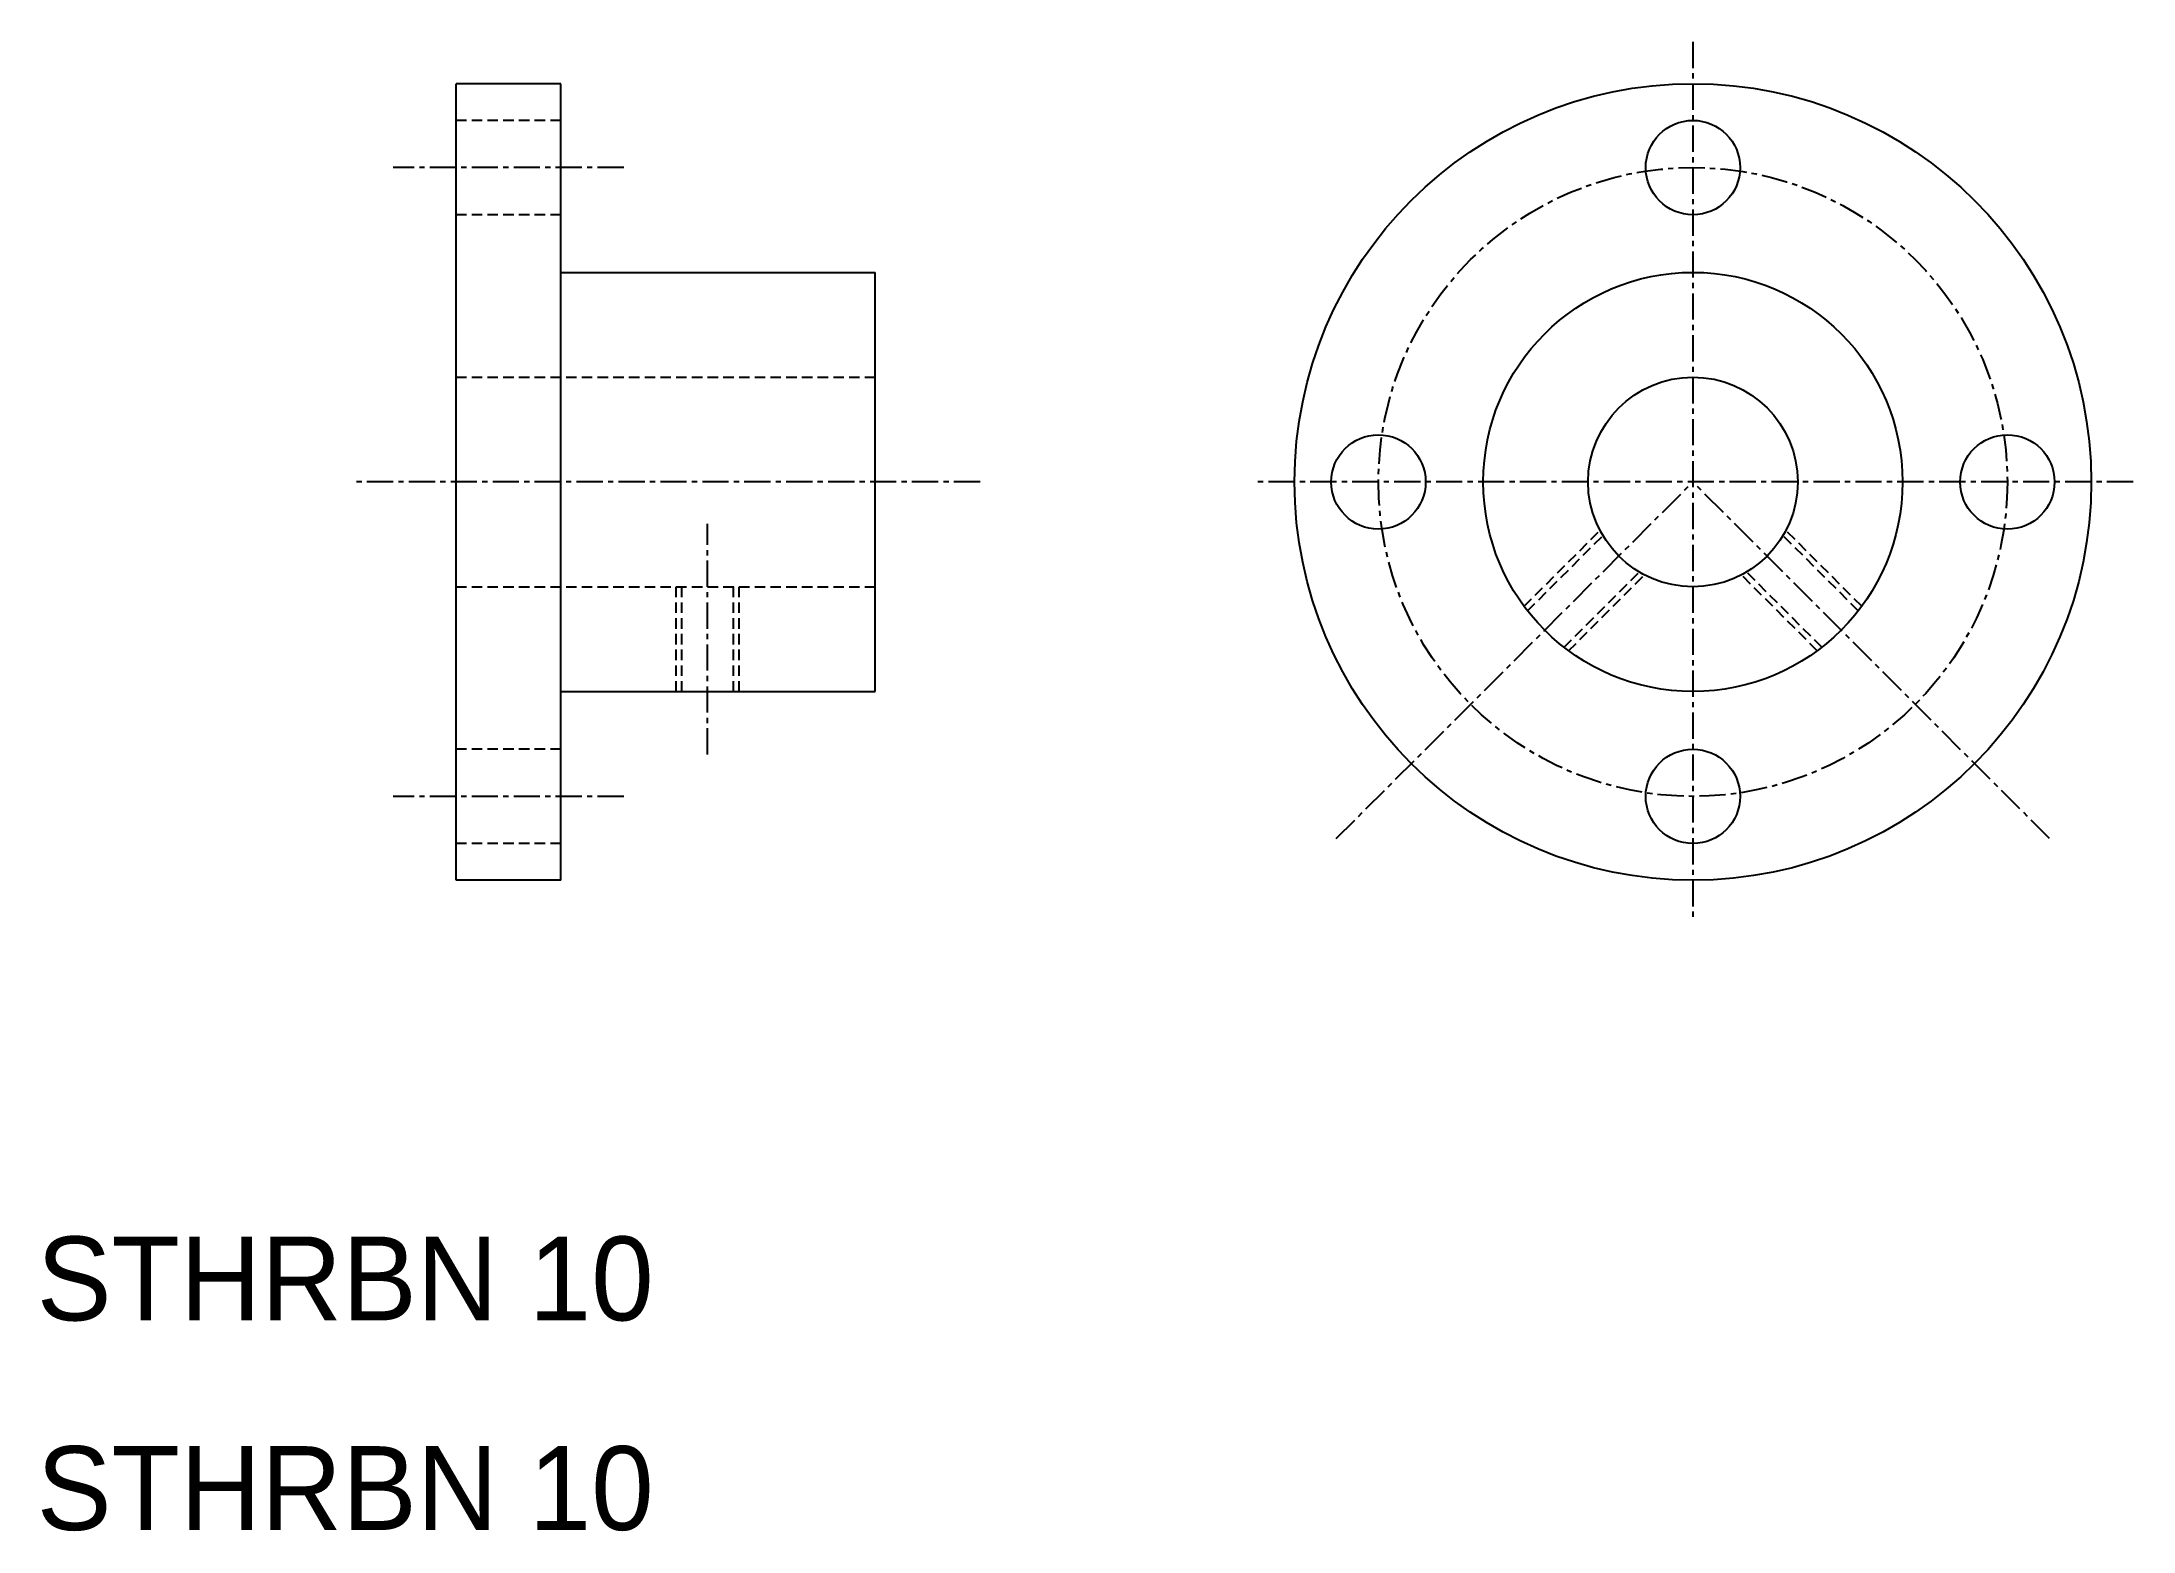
# Model space of a CAD drawing. Extents: x 10.2 to 110, y 9.9 to 81.
import ezdxf

# ---------------------------------------------------------------- set-up
doc = ezdxf.new("R2010")
doc.units = 0
doc.linetypes.add('CENTER', pattern=[2, 1.25, -0.25, 0.25, -0.25])
doc.linetypes.add('DASHED', pattern=[0.75, 0.5, -0.25])
doc.layers.get('0').update_dxf_attribs({"linetype": 'CONTINUOUS'})
doc.layers.add('CENTER', color=1, linetype='CENTER')

msp = doc.modelspace()

# ---------------------------------------------------------------- linework, layer by layer
for p, q in [((30, 41), (30, 79)), ((35, 79), (30, 79)), ((35, 41), (35, 79)), ((35, 70), (50, 70)), ((50, 50), (50, 70)), ((35, 50), (50, 50)), ((35, 41), (30, 41))]:
    msp.add_line(p, q)
at = {"color": 3, "linetype": 'DASHED'}
for p, q in [((35, 77.25), (30, 77.25)), ((35, 72.75), (30, 72.75)), ((30, 65), (50, 65)), ((80.948, 54.07), (84.567, 57.688)), ((81.113, 53.852), (84.704, 57.442)), ((96.887, 53.852), (93.296, 57.442)), ((97.052, 54.07), (93.433, 57.688)), ((30, 55), (50, 55)), ((40.5, 50), (40.5, 55)), ((40.77, 50), (40.77, 55)), ((43.23, 50), (43.23, 55)), ((43.5, 50), (43.5, 55)), ((82.852, 52.113), (86.442, 55.704)), ((83.07, 51.948), (86.688, 55.567)), ((94.93, 51.948), (91.312, 55.567)), ((95.148, 52.113), (91.558, 55.704)), ((35, 47.25), (30, 47.25)), ((35, 42.75), (30, 42.75))]:
    msp.add_line(p, q, dxfattribs=at)
for centre, radius in [((89, 60), 19), ((89, 75), 2.25), ((89, 60), 10), ((89, 60), 5), ((74, 60), 2.25), ((104, 60), 2.25), ((89, 45), 2.25)]:
    msp.add_circle(centre, radius)
at = {"layer": 'CENTER', "linetype": 'CENTER'}
for p, q in [((89, 81), (89, 39)), ((38, 75), (27, 75)), ((55, 60), (25, 60)), ((110, 60), (68, 60)), ((71.986, 42.986), (89, 60)), ((106.014, 42.986), (89, 60)), ((42, 47), (42, 58)), ((38, 45), (27, 45))]:
    msp.add_line(p, q, dxfattribs=at)
msp.add_circle((89, 60), 15, dxfattribs=at)

# ---------------------------------------------------------------- texts
for p in [(10, 20), (10, 10)]:
    msp.add_text('STHRBN 10', height=4).set_placement(p)

doc.saveas('drawing.dxf')
